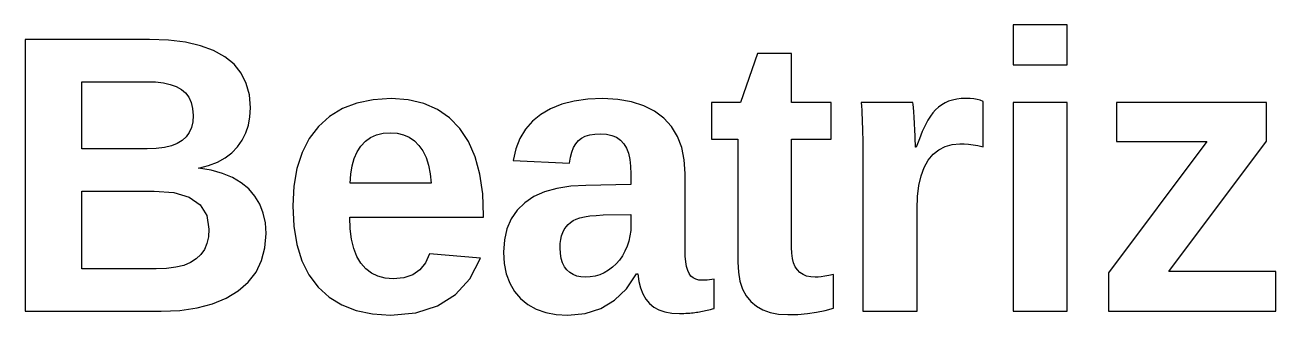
# Model space of a CAD drawing. Header units: metres. Extents: x 20 to 218, y 34 to 187.
# Drawn here: x 26.65 to 61.82, y 91.57 to 99.73 of the extents above; entities that cross this region are included whole.
import ezdxf

# ---------------------------------------------------------------- set-up
doc = ezdxf.new("R2010")
doc.units = ezdxf.units.M

msp = doc.modelspace()

# ---------------------------------------------------------------- linework, layer by layer
for p, q in [((55.9508, 99.7287), (54.4263, 99.7287)), ((54.4263, 99.7287), (54.4263, 98.6057)), ((55.9508, 98.6057), (55.9508, 99.7287)), ((30.1517, 99.3218), (26.6525, 99.3218)), ((26.6525, 99.3218), (26.6525, 91.678)), ((30.6843, 99.3024), (30.1517, 99.3218)), ((31.1625, 99.2441), (30.6843, 99.3024)), ((31.5862, 99.147), (31.1625, 99.2441)), ((31.9554, 99.011), (31.5862, 99.147)), ((32.2701, 98.8362), (31.9554, 99.011)), ((32.5289, 98.6235), (32.2701, 98.8362)), ((47.2468, 98.9258), (46.7694, 97.5478)), ((48.2016, 98.9258), (47.2468, 98.9258)), ((48.2016, 97.5478), (48.2016, 98.9258)), ((32.7302, 98.3736), (32.5289, 98.6235)), ((54.4263, 98.6057), (55.9508, 98.6057)), ((28.2529, 96.2404), (28.2529, 98.1337)), ((28.2529, 98.1337), (30.0757, 98.1337)), ((30.0757, 98.1337), (30.3213, 98.1251)), ((30.3213, 98.1251), (30.5414, 98.099)), ((32.8739, 98.0866), (32.7302, 98.3736)), ((30.5414, 98.099), (30.7362, 98.0556)), ((30.7362, 98.0556), (30.9055, 97.9948)), ((30.9055, 97.9948), (31.0495, 97.9167)), ((31.0495, 97.9167), (31.1677, 97.818)), ((31.1677, 97.818), (31.2596, 97.6954)), ((32.9602, 97.7625), (32.8739, 98.0866)), ((31.2596, 97.6954), (31.3252, 97.5489)), ((31.3252, 97.5489), (31.3646, 97.3786)), ((32.9889, 97.4014), (32.9602, 97.7625)), ((35.9835, 97.5313), (35.5744, 97.3751)), ((36.4407, 97.6251), (35.9835, 97.5313)), ((36.9461, 97.6563), (36.4407, 97.6251)), ((37.4278, 97.6228), (36.9461, 97.6563)), ((37.8619, 97.5222), (37.4278, 97.6228)), ((38.2481, 97.3546), (37.8619, 97.5222)), ((41.7393, 97.4971), (41.4287, 97.3733)), ((42.0871, 97.5856), (41.7393, 97.4971)), ((42.4719, 97.6386), (42.0871, 97.5856)), ((42.8939, 97.6563), (42.4719, 97.6386)), ((43.3184, 97.6344), (42.8939, 97.6563)), ((43.702, 97.5686), (43.3184, 97.6344)), ((44.0449, 97.4591), (43.702, 97.5686)), ((44.3469, 97.3056), (44.0449, 97.4591)), ((46.7694, 97.5478), (45.9502, 97.5478)), ((45.9502, 97.5478), (45.9502, 96.5171)), ((49.3137, 97.5478), (48.2016, 97.5478)), ((49.3137, 96.5171), (49.3137, 97.5478)), ((51.6142, 97.5478), (50.1603, 97.5478)), ((50.1603, 97.5478), (50.1667, 97.4451)), ((50.1667, 97.4451), (50.1729, 97.3365)), ((51.6211, 97.4928), (51.6142, 97.5478)), ((51.629, 97.4059), (51.6211, 97.4928)), ((52.3342, 97.4212), (52.2518, 97.3463)), ((52.4219, 97.4857), (52.3342, 97.4212)), ((52.5147, 97.5397), (52.4219, 97.4857)), ((52.615, 97.5836), (52.5147, 97.5397)), ((52.7248, 97.6178), (52.615, 97.5836)), ((52.8442, 97.6422), (52.7248, 97.6178)), ((52.9731, 97.6569), (52.8442, 97.6422)), ((53.1115, 97.6617), (52.9731, 97.6569)), ((53.2242, 97.6585), (53.1115, 97.6617)), ((53.3277, 97.6487), (53.2242, 97.6585)), ((53.422, 97.6325), (53.3277, 97.6487)), ((53.5073, 97.6097), (53.422, 97.6325)), ((53.5834, 97.5804), (53.5073, 97.6097)), ((53.5834, 96.3055), (53.5834, 97.5804)), ((55.9508, 97.5478), (54.4263, 97.5478)), ((54.4263, 97.5478), (54.4263, 91.678)), ((55.9508, 91.678), (55.9508, 97.5478)), ((61.5532, 97.5478), (57.3326, 97.5478)), ((57.3326, 97.5478), (57.3326, 96.4465)), ((61.5532, 96.4574), (61.5532, 97.5478)), ((31.3646, 97.3786), (31.3777, 97.1844)), ((31.3777, 97.1844), (31.3655, 97.005)), ((32.9312, 96.9131), (32.9745, 97.1491)), ((32.9745, 97.1491), (32.9889, 97.4014)), ((35.2136, 97.1563), (34.9009, 96.8751)), ((35.5744, 97.3751), (35.2136, 97.1563)), ((38.5867, 97.1199), (38.2481, 97.3546)), ((38.8774, 96.8181), (38.5867, 97.1199)), ((41.1552, 97.2141), (40.9199, 97.0207)), ((41.4287, 97.3733), (41.1552, 97.2141)), ((44.6082, 97.1084), (44.3469, 97.3056)), ((44.825, 96.8708), (44.6082, 97.1084)), ((50.1729, 97.3365), (50.1788, 97.222)), ((50.1788, 97.222), (50.1846, 97.1017)), ((50.1846, 97.1017), (50.1901, 96.9755)), ((51.6376, 97.2871), (51.629, 97.4059)), ((51.6472, 97.1364), (51.6376, 97.2871)), ((51.6576, 96.9538), (51.6472, 97.1364)), ((52.1025, 97.1653), (52.0311, 97.0498)), ((52.1745, 97.2611), (52.1025, 97.1653)), ((52.2518, 97.3463), (52.1745, 97.2611)), ((31.3287, 96.8445), (31.2674, 96.7029)), ((31.3655, 97.005), (31.3287, 96.8445)), ((32.8591, 96.6934), (32.9312, 96.9131)), ((34.9009, 96.8751), (34.6411, 96.5357)), ((39.1177, 96.4517), (38.8774, 96.8181)), ((40.7238, 96.7941), (40.567, 96.5342)), ((40.9199, 97.0207), (40.7238, 96.7941)), ((44.9936, 96.5963), (44.825, 96.8708)), ((50.1901, 96.9755), (50.195, 96.84)), ((50.195, 96.84), (50.1988, 96.6917)), ((51.6674, 96.7686), (51.6576, 96.9538)), ((51.675, 96.6101), (51.6674, 96.7686)), ((51.8766, 96.7308), (51.7934, 96.5274)), ((51.9558, 96.905), (51.8766, 96.7308)), ((52.0311, 97.0498), (51.9558, 96.905)), ((30.9337, 96.3914), (30.7665, 96.3253)), ((31.0712, 96.4764), (30.9337, 96.3914)), ((31.1815, 96.5802), (31.0712, 96.4764)), ((31.2674, 96.7029), (31.1815, 96.5802)), ((32.6281, 96.3028), (32.758, 96.49)), ((32.758, 96.49), (32.8591, 96.6934)), ((34.6411, 96.5357), (34.4391, 96.1425)), ((36.0971, 96.3217), (36.2231, 96.4565)), ((36.2231, 96.4565), (36.3688, 96.5614)), ((36.3688, 96.5614), (36.5343, 96.6362)), ((36.5343, 96.6362), (36.7195, 96.6812)), ((36.7195, 96.6812), (36.9244, 96.6962)), ((36.9244, 96.6962), (37.118, 96.6819)), ((37.118, 96.6819), (37.295, 96.6393)), ((37.295, 96.6393), (37.4556, 96.5682)), ((37.4556, 96.5682), (37.5997, 96.4687)), ((37.5997, 96.4687), (37.7273, 96.3408)), ((39.3045, 96.0231), (39.1177, 96.4517)), ((40.567, 96.5342), (40.4496, 96.2412)), ((42.0731, 96.282), (42.1344, 96.3893)), ((42.1344, 96.3893), (42.2076, 96.4764)), ((42.2076, 96.4764), (42.2959, 96.5457)), ((42.2959, 96.5457), (42.4021, 96.5997)), ((42.4021, 96.5997), (42.5263, 96.6382)), ((42.5263, 96.6382), (42.6686, 96.6613)), ((42.6686, 96.6613), (42.8288, 96.669)), ((42.8288, 96.669), (43.0009, 96.6579)), ((43.0009, 96.6579), (43.1526, 96.6243)), ((43.1526, 96.6243), (43.2839, 96.5684)), ((43.2839, 96.5684), (43.3948, 96.4902)), ((43.3948, 96.4902), (43.4852, 96.3896)), ((43.4852, 96.3896), (43.5575, 96.266)), ((45.114, 96.2849), (44.9936, 96.5963)), ((45.9502, 96.5171), (46.6934, 96.5171)), ((46.6934, 96.5171), (46.6934, 93.0559)), ((48.2016, 93.4682), (48.2016, 96.5171)), ((48.2016, 96.5171), (49.3137, 96.5171)), ((50.1988, 96.6917), (50.2015, 96.5305)), ((50.2015, 96.5305), (50.2031, 96.3566)), ((50.2031, 96.3566), (50.2037, 96.1699)), ((51.6804, 96.4782), (51.675, 96.6101)), ((51.6836, 96.3731), (51.6804, 96.4782)), ((51.6847, 96.2946), (51.6836, 96.3731)), ((51.7934, 96.5274), (51.7064, 96.2946)), ((52.5172, 96.3131), (52.7147, 96.3684)), ((52.7147, 96.3684), (52.9325, 96.3869)), ((52.9325, 96.3869), (53.0488, 96.3836)), ((53.0488, 96.3836), (53.172, 96.3739)), ((53.172, 96.3739), (53.3022, 96.3576)), ((53.3022, 96.3576), (53.4394, 96.3348)), ((59.8714, 96.4465), (57.1102, 92.7576)), ((57.3326, 96.4465), (59.8714, 96.4465)), ((58.8082, 92.7901), (61.5532, 96.4574)), ((30.0866, 96.2404), (28.2529, 96.2404)), ((30.343, 96.2498), (30.0866, 96.2404)), ((30.5696, 96.2782), (30.343, 96.2498)), ((30.7665, 96.3253), (30.5696, 96.2782)), ((32.2792, 95.9912), (32.4688, 96.1354)), ((32.4688, 96.1354), (32.6281, 96.3028)), ((34.4391, 96.1425), (34.2948, 95.6955)), ((35.9088, 95.9746), (35.992, 96.1601)), ((35.992, 96.1601), (36.0971, 96.3217)), ((37.7273, 96.3408), (37.8364, 96.1844)), ((37.8364, 96.1844), (37.9252, 95.9996)), ((39.438, 95.5321), (39.3045, 96.0231)), ((40.4496, 96.2412), (40.3713, 95.9149)), ((41.9608, 95.8389), (41.9863, 96.0068)), ((41.9863, 96.0068), (42.0238, 96.1545)), ((42.0238, 96.1545), (42.0731, 96.282)), ((43.5575, 96.266), (43.6137, 96.1188)), ((43.6137, 96.1188), (43.6539, 95.9479)), ((45.1863, 95.9366), (45.114, 96.2849)), ((50.2037, 96.1699), (50.2037, 91.678)), ((51.7064, 96.2946), (51.6847, 96.2946)), ((52.0455, 95.9258), (52.1826, 96.0918)), ((52.1826, 96.0918), (52.3398, 96.2209)), ((52.3398, 96.2209), (52.5172, 96.3131)), ((53.4394, 96.3348), (53.5834, 96.3055)), ((31.5297, 95.6979), (31.8097, 95.7725)), ((31.8831, 95.6399), (31.5297, 95.6979)), ((31.8097, 95.7725), (32.0595, 95.8702)), ((32.0595, 95.8702), (32.2792, 95.9912)), ((34.2948, 95.6955), (34.2082, 95.1947)), ((35.808, 95.5319), (35.8474, 95.7652)), ((35.8474, 95.7652), (35.9088, 95.9746)), ((37.9252, 95.9996), (37.9936, 95.7865)), ((37.9936, 95.7865), (38.0415, 95.5448)), ((40.3713, 95.9149), (41.9608, 95.8389)), ((43.6539, 95.9479), (43.6779, 95.7534)), ((43.6779, 95.7534), (43.686, 95.5352)), ((45.2104, 95.5514), (45.1863, 95.9366)), ((51.8424, 95.4857), (51.9313, 95.7235)), ((51.9313, 95.7235), (52.0455, 95.9258)), ((32.2011, 95.5525), (31.8831, 95.6399)), ((32.4837, 95.4359), (32.2011, 95.5525)), ((32.731, 95.2899), (32.4837, 95.4359)), ((35.7906, 95.2748), (35.808, 95.5319)), ((38.0415, 95.5448), (38.0691, 95.2748)), ((39.518, 94.9789), (39.438, 95.5321)), ((43.686, 95.5352), (43.686, 95.2368)), ((45.2104, 93.414), (45.2104, 95.5514)), ((51.7789, 95.2122), (51.8424, 95.4857)), ((28.2529, 92.8661), (28.2529, 95.0577)), ((28.2529, 95.0577), (30.2819, 95.0577)), ((30.2819, 95.0577), (30.8366, 95.0148)), ((30.8366, 95.0148), (31.268, 94.8859)), ((32.9429, 95.1147), (32.731, 95.2899)), ((33.1176, 94.9126), (32.9429, 95.1147)), ((34.2082, 95.1947), (34.1794, 94.6401)), ((38.0691, 95.2748), (35.7906, 95.2748)), ((39.5447, 94.3633), (39.518, 94.9789)), ((41.2602, 95.0341), (40.9585, 94.8991)), ((41.6047, 95.1318), (41.2602, 95.0341)), ((41.992, 95.1921), (41.6047, 95.1318)), ((42.422, 95.2151), (41.992, 95.1921)), ((43.686, 95.2368), (42.422, 95.2151)), ((51.7409, 94.9032), (51.7789, 95.2122)), ((31.268, 94.8859), (31.5761, 94.6711)), ((31.5761, 94.6711), (31.761, 94.3703)), ((33.2536, 94.6859), (33.1176, 94.9126)), ((33.3507, 94.4348), (33.2536, 94.6859)), ((34.1794, 94.6401), (34.2078, 94.0677)), ((40.6995, 94.7268), (40.4856, 94.5185)), ((40.9585, 94.8991), (40.6995, 94.7268)), ((51.7282, 94.5586), (51.7409, 94.9032)), ((31.761, 94.3703), (31.8226, 93.9836)), ((33.409, 94.1591), (33.3507, 94.4348)), ((35.7924, 93.9939), (35.7798, 94.32)), ((35.7798, 94.32), (39.5447, 94.32)), ((39.5447, 94.32), (39.5447, 94.3633)), ((40.3193, 94.2755), (40.2005, 93.9977)), ((40.4856, 94.5185), (40.3193, 94.2755)), ((42.066, 94.2264), (42.1507, 94.2684)), ((42.1507, 94.2684), (42.252, 94.3034)), ((42.252, 94.3034), (42.3781, 94.3326)), ((42.3781, 94.3326), (42.5289, 94.356)), ((42.5289, 94.356), (42.7045, 94.3734)), ((42.7045, 94.3734), (42.9048, 94.385)), ((42.9048, 94.385), (43.686, 94.3959)), ((43.686, 94.3959), (43.686, 94.0975)), ((51.7282, 91.678), (51.7282, 94.5586)), ((31.8226, 93.9836), (31.8084, 93.7713)), ((33.4284, 93.8589), (33.409, 94.1591)), ((34.2078, 94.0677), (34.2931, 93.5529)), ((35.8305, 93.7015), (35.7924, 93.9939)), ((40.2005, 93.9977), (40.1292, 93.6853)), ((41.737, 93.8011), (41.7697, 93.8948)), ((41.7697, 93.8948), (41.8116, 93.9781)), ((41.8116, 93.9781), (41.8625, 94.0523)), ((41.8625, 94.0523), (41.9219, 94.1184)), ((41.9219, 94.1184), (41.9897, 94.1764)), ((41.9897, 94.1764), (42.066, 94.2264)), ((43.6792, 93.9451), (43.6591, 93.7959)), ((43.686, 94.0975), (43.6792, 93.9451)), ((31.7658, 93.5813), (31.6947, 93.4137)), ((31.8084, 93.7713), (31.7658, 93.5813)), ((33.3971, 93.4611), (33.4284, 93.8589)), ((34.2931, 93.5529), (34.4352, 93.0956)), ((35.894, 93.4427), (35.8305, 93.7015)), ((40.1292, 93.6853), (40.1055, 93.3381)), ((41.695, 93.4574), (41.6997, 93.5824)), ((41.6997, 93.5824), (41.7137, 93.6969)), ((41.7137, 93.6969), (41.737, 93.8011)), ((43.6254, 93.65), (43.5783, 93.5073)), ((43.6591, 93.7959), (43.6254, 93.65)), ((31.5952, 93.2684), (31.4673, 93.1454)), ((31.6947, 93.4137), (31.5952, 93.2684)), ((33.3034, 93.1011), (33.3971, 93.4611)), ((35.9829, 93.2176), (35.894, 93.4427)), ((36.0971, 93.0261), (35.9829, 93.2176)), ((38.0202, 93.2892), (37.9118, 93.0373)), ((39.4579, 93.1645), (38.0202, 93.2892)), ((40.1055, 93.3381), (40.1246, 93.0168)), ((41.7027, 93.2989), (41.695, 93.4574)), ((41.7258, 93.1575), (41.7027, 93.2989)), ((43.4454, 93.2361), (43.3629, 93.1162)), ((43.5178, 93.3679), (43.4454, 93.2361)), ((43.5783, 93.5073), (43.5178, 93.3679)), ((45.2148, 93.2288), (45.2104, 93.414)), ((45.2281, 93.0681), (45.2148, 93.2288)), ((48.2081, 93.3058), (48.2016, 93.4682)), ((48.2276, 93.1614), (48.2081, 93.3058)), ((30.3416, 92.8661), (28.2529, 92.8661)), ((30.6331, 92.8772), (30.3416, 92.8661)), ((30.8914, 92.9108), (30.6331, 92.8772)), ((31.1166, 92.9666), (30.8914, 92.9108)), ((31.3085, 93.0449), (31.1166, 92.9666)), ((31.4673, 93.1454), (31.3085, 93.0449)), ((33.1472, 92.7788), (33.3034, 93.1011)), ((34.4352, 93.0956), (34.6342, 92.6957)), ((36.2348, 92.8689), (36.0971, 93.0261)), ((36.394, 92.7466), (36.2348, 92.8689)), ((37.7555, 92.8413), (37.5516, 92.7014)), ((37.9118, 93.0373), (37.7555, 92.8413)), ((39.1569, 92.5903), (39.4579, 93.1645)), ((40.1246, 93.0168), (40.1819, 92.7257)), ((41.7643, 93.0333), (41.7258, 93.1575)), ((41.8183, 92.9262), (41.7643, 93.0333)), ((41.8876, 92.8362), (41.8183, 92.9262)), ((43.1671, 92.9122), (43.054, 92.8281)), ((43.2701, 93.0082), (43.1671, 92.9122)), ((43.3629, 93.1162), (43.2701, 93.0082)), ((45.2504, 92.9319), (45.2281, 93.0681)), ((45.2815, 92.8203), (45.2504, 92.9319)), ((46.6934, 93.0559), (46.708, 92.7737)), ((48.2602, 93.035), (48.2276, 93.1614)), ((48.3057, 92.9266), (48.2602, 93.035)), ((48.3643, 92.8362), (48.3057, 92.9266)), ((32.6472, 92.2476), (32.9284, 92.4943)), ((32.9284, 92.4943), (33.1472, 92.7788)), ((34.6342, 92.6957), (34.89, 92.3534)), ((36.5746, 92.6593), (36.394, 92.7466)), ((36.7768, 92.6069), (36.5746, 92.6593)), ((37.0004, 92.5894), (36.7768, 92.6069)), ((37.2999, 92.6174), (37.0004, 92.5894)), ((37.5516, 92.7014), (37.2999, 92.6174)), ((38.7531, 92.1437), (39.1569, 92.5903)), ((40.1819, 92.7257), (40.2773, 92.4647)), ((41.9697, 92.763), (41.8876, 92.8362)), ((42.0621, 92.706), (41.9697, 92.763)), ((42.1646, 92.6653), (42.0621, 92.706)), ((42.2773, 92.6409), (42.1646, 92.6653)), ((42.4002, 92.6328), (42.2773, 92.6409)), ((42.5409, 92.6406), (42.4002, 92.6328)), ((42.6767, 92.664), (42.5409, 92.6406)), ((42.8074, 92.7031), (42.6767, 92.664)), ((42.9332, 92.7578), (42.8074, 92.7031)), ((43.054, 92.8281), (42.9332, 92.7578)), ((43.5612, 92.309), (43.8433, 92.725)), ((43.8433, 92.725), (43.8758, 92.725)), ((43.8758, 92.725), (43.9063, 92.5165)), ((43.9063, 92.5165), (43.9544, 92.3292)), ((45.3215, 92.7331), (45.2815, 92.8203)), ((45.372, 92.6657), (45.3215, 92.7331)), ((45.4344, 92.6133), (45.372, 92.6657)), ((45.5088, 92.5759), (45.4344, 92.6133)), ((45.595, 92.5535), (45.5088, 92.5759)), ((45.6932, 92.546), (45.595, 92.5535)), ((45.7622, 92.5473), (45.6932, 92.546)), ((45.8304, 92.5512), (45.7622, 92.5473)), ((45.8976, 92.5577), (45.8304, 92.5512)), ((45.964, 92.5668), (45.8976, 92.5577)), ((46.0296, 92.5786), (45.964, 92.5668)), ((46.0296, 91.7539), (46.0296, 92.5786)), ((46.708, 92.7737), (46.7516, 92.5217)), ((46.7516, 92.5217), (46.8243, 92.2998)), ((48.4366, 92.763), (48.3643, 92.8362)), ((48.5231, 92.706), (48.4366, 92.763)), ((48.624, 92.6653), (48.5231, 92.706)), ((48.7393, 92.6409), (48.624, 92.6653)), ((48.8688, 92.6328), (48.7393, 92.6409)), ((48.9465, 92.6358), (48.8688, 92.6328)), ((49.0363, 92.6449), (48.9465, 92.6358)), ((49.1383, 92.6601), (49.0363, 92.6449)), ((49.2525, 92.6814), (49.1383, 92.6601)), ((49.3788, 92.7087), (49.2525, 92.6814)), ((49.3788, 91.7648), (49.3788, 92.7087)), ((57.1102, 92.7576), (57.1102, 91.678)), ((61.819, 92.7901), (58.8082, 92.7901)), ((61.819, 91.678), (61.819, 92.7901)), ((32.3104, 92.0425), (32.6472, 92.2476)), ((34.89, 92.3534), (35.1988, 92.0712)), ((38.2464, 91.8247), (38.7531, 92.1437)), ((40.2773, 92.4647), (40.411, 92.234)), ((40.411, 92.234), (40.5829, 92.0333)), ((43.227, 91.9855), (43.5612, 92.309)), ((43.9544, 92.3292), (44.02, 92.1632)), ((44.02, 92.1632), (44.1033, 92.0184)), ((46.8243, 92.2998), (46.926, 92.108)), ((31.491, 91.7691), (31.925, 91.883)), ((31.925, 91.883), (32.3104, 92.0425)), ((35.1988, 92.0712), (35.5567, 91.8517)), ((35.5567, 91.8517), (35.9635, 91.6949)), ((37.6368, 91.6333), (38.2464, 91.8247)), ((40.5829, 92.0333), (40.7888, 91.8664)), ((40.7888, 91.8664), (41.0247, 91.7365)), ((42.8408, 91.7544), (43.227, 91.9855)), ((44.1033, 92.0184), (44.204, 91.8949)), ((44.204, 91.8949), (44.3257, 91.7934)), ((44.3257, 91.7934), (44.4714, 91.7144)), ((46.926, 92.108), (47.0569, 91.9465)), ((47.0569, 91.9465), (47.2147, 91.8147)), ((47.2147, 91.8147), (47.3972, 91.7121)), ((26.6525, 91.678), (30.4772, 91.678)), ((30.4772, 91.678), (31.0084, 91.7008)), ((31.0084, 91.7008), (31.491, 91.7691)), ((35.9635, 91.6949), (36.4194, 91.6009)), ((36.4194, 91.6009), (36.9244, 91.5695)), ((36.9244, 91.5695), (37.6368, 91.6333)), ((41.0247, 91.7365), (41.2905, 91.6437)), ((41.2905, 91.6437), (41.5863, 91.5881)), ((41.5863, 91.5881), (41.912, 91.5695)), ((41.912, 91.5695), (42.4024, 91.6157)), ((42.4024, 91.6157), (42.8408, 91.7544)), ((44.4714, 91.7144), (44.6412, 91.658)), ((44.6412, 91.658), (44.8351, 91.6242)), ((44.8351, 91.6242), (45.0531, 91.6129)), ((45.0531, 91.6129), (45.1165, 91.6133)), ((45.1165, 91.6133), (45.1767, 91.6146)), ((45.1767, 91.6146), (45.2337, 91.6168)), ((45.2337, 91.6168), (45.2874, 91.6198)), ((45.2874, 91.6198), (45.3379, 91.6238)), ((45.3379, 91.6238), (45.3862, 91.6283)), ((45.3862, 91.6283), (45.4334, 91.6333)), ((45.4334, 91.6333), (45.4795, 91.6387)), ((45.4795, 91.6387), (45.5245, 91.6446)), ((45.5245, 91.6446), (45.5684, 91.6509)), ((45.5684, 91.6509), (45.6118, 91.6578)), ((45.6118, 91.6578), (45.6552, 91.6656)), ((45.6552, 91.6656), (45.6986, 91.6743)), ((45.6986, 91.6743), (45.742, 91.6838)), ((45.742, 91.6838), (45.7854, 91.6942)), ((45.7854, 91.6942), (45.8299, 91.7053)), ((45.8299, 91.7053), (45.8766, 91.7168)), ((45.8766, 91.7168), (45.9254, 91.7288)), ((45.9254, 91.7288), (45.9764, 91.7411)), ((45.9764, 91.7411), (46.0296, 91.7539)), ((47.3972, 91.7121), (47.6044, 91.6389)), ((47.6044, 91.6389), (47.8363, 91.595)), ((47.8363, 91.595), (48.093, 91.5803)), ((48.093, 91.5803), (48.3754, 91.5877)), ((48.3754, 91.5877), (48.6451, 91.6098)), ((48.6451, 91.6098), (48.9023, 91.6467)), ((48.9023, 91.6467), (49.1468, 91.6984)), ((49.1468, 91.6984), (49.3788, 91.7648)), ((50.2037, 91.678), (51.7282, 91.678)), ((54.4263, 91.678), (55.9508, 91.678)), ((57.1102, 91.678), (61.819, 91.678))]:
    msp.add_line(p, q)

doc.saveas('drawing.dxf')
